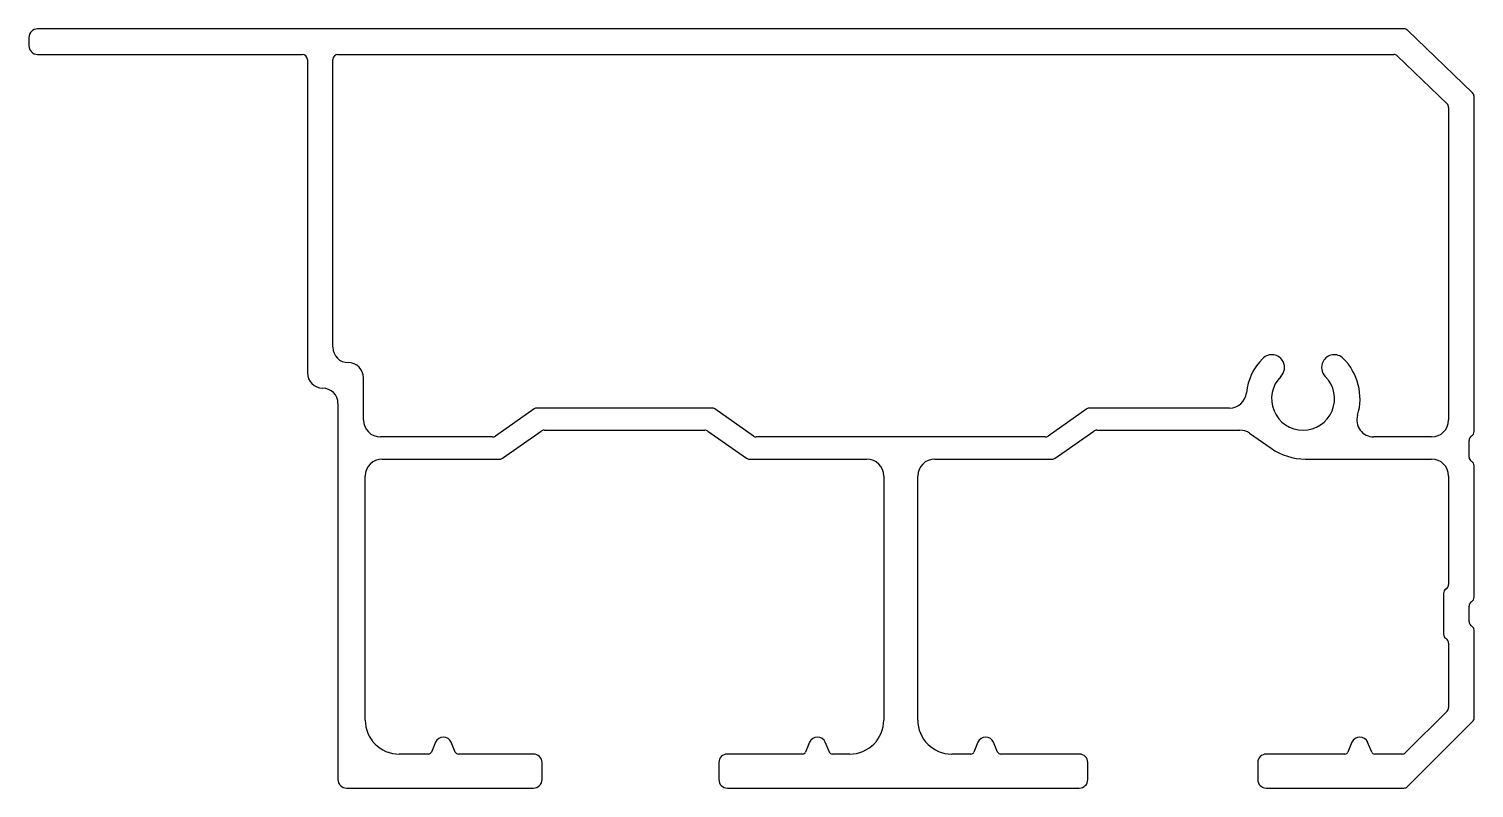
# Model space of a CAD drawing. Extents: x 313.7 to 398.7, y 517.9 to 562.6.
import ezdxf

# ---------------------------------------------------------------- set-up
doc = ezdxf.new("R2010")
doc.units = 0
doc.layers.add('PART', color=7, linetype='CONTINUOUS')

msp = doc.modelspace()

# ---------------------------------------------------------------- linework, layer by layer
at = {"layer": 'PART', "color": 7, "linetype": 'CONTINUOUS'}
for p, q in [((313.733, 562.06), (313.733, 561.56)), ((394.612, 562.56), (314.233, 562.56)), ((398.641, 558.797), (394.82, 562.476)), ((314.233, 561.06), (329.812, 561.06)), ((331.912, 561.06), (394.007, 561.06)), ((330.112, 560.76), (330.112, 542.332)), ((331.612, 543.832), (331.612, 560.76)), ((394.215, 560.976), (397.141, 558.159)), ((398.733, 538.88), (398.733, 558.581)), ((397.233, 557.943), (397.233, 539.56)), ((387.499, 543), (387.499, 543)), ((333.412, 539.56), (333.412, 542.032)), ((331.012, 541.432), (331.012, 541.432)), ((331.912, 540.532), (331.912, 518.409)), ((343.452, 540.206), (341.179, 538.614)), ((353.899, 540.26), (343.624, 540.26)), ((356.344, 538.614), (354.071, 540.206)), ((375.952, 540.206), (373.679, 538.614)), ((384.347, 540.26), (376.124, 540.26)), ((341.589, 537.314), (343.863, 538.906)), ((344.035, 538.96), (353.489, 538.96)), ((353.661, 538.906), (355.934, 537.314)), ((374.089, 537.314), (376.362, 538.906)), ((376.534, 538.96), (384.954, 538.96)), ((341.007, 538.56), (334.412, 538.56)), ((373.507, 538.56), (356.516, 538.56)), ((385.528, 538.779), (386.793, 537.893)), ((396.233, 538.56), (392.84, 538.56)), ((398.433, 537.38), (398.433, 538.36)), ((334.512, 537.26), (341.417, 537.26)), ((356.106, 537.26), (363.012, 537.26)), ((367.012, 537.26), (373.917, 537.26)), ((388.801, 537.26), (396.233, 537.26)), ((398.733, 529.129), (398.733, 536.86)), ((333.512, 521.909), (333.512, 536.26)), ((364.012, 536.26), (364.012, 521.909)), ((366.012, 521.909), (366.012, 536.26)), ((397.233, 536.26), (397.233, 529.879)), ((396.933, 529.359), (396.933, 526.959)), ((398.433, 527.709), (398.433, 528.609)), ((398.733, 522.033), (398.733, 527.19)), ((397.233, 526.44), (397.233, 522.655)), ((397.145, 522.443), (394.699, 519.997)), ((394.821, 517.997), (398.645, 521.821)), ((337.65, 520.602), (337.413, 520.032)), ((338.811, 520.032), (338.573, 520.602)), ((359.65, 520.602), (359.413, 520.032)), ((360.811, 520.032), (360.573, 520.602)), ((369.55, 520.602), (369.313, 520.032)), ((370.711, 520.032), (370.473, 520.602)), ((391.55, 520.602), (391.313, 520.032)), ((392.711, 520.032), (392.473, 520.602)), ((337.228, 519.909), (335.512, 519.909)), ((343.412, 519.909), (338.995, 519.909)), ((343.912, 518.409), (343.912, 519.409)), ((354.312, 519.409), (354.312, 518.409)), ((359.228, 519.909), (354.812, 519.909)), ((362.012, 519.909), (360.995, 519.909)), ((369.128, 519.909), (368.012, 519.909)), ((375.512, 519.909), (370.895, 519.909)), ((376.012, 518.409), (376.012, 519.409)), ((386.012, 519.409), (386.012, 518.409)), ((391.128, 519.909), (386.512, 519.909)), ((394.487, 519.909), (392.895, 519.909)), ((332.412, 517.909), (343.412, 517.909)), ((354.812, 517.909), (375.512, 517.909)), ((386.512, 517.909), (394.608, 517.909))]:
    msp.add_line(p, q, dxfattribs=at)
for centre, radius, start, end in [((314.233, 562.06), 0.5, 90, 180), ((394.612, 562.26), 0.3, 46.08726, 90), ((314.233, 561.56), 0.5, 180, 270), ((329.812, 560.76), 0.3, 0, 90), ((331.912, 560.76), 0.3, 90, 180), ((394.007, 560.76), 0.3, 46.08726, 90), ((398.433, 558.581), 0.3, 0, 46.08726), ((396.933, 557.943), 0.3, 0, 46.08726), ((332.512, 543.832), 0.9, 180, 270), ((388.674, 540.809), 3.35, 134.97042, 174.04969), ((386.836, 542.648), 0.75, 27.95899, 134.97042), ((390.511, 542.648), 0.75, 45.02958, 152.04101), ((388.674, 540.809), 3.35, 343.31296, 45.02958), ((331.012, 542.332), 0.9, 180, 270), ((332.512, 542.032), 0.9, 0, 90), ((386.836, 542.648), 0.75, 314.97042, 27.95899), ((390.511, 542.648), 0.75, 152.04101, 225.02958), ((388.674, 540.809), 1.85, 134.97042, 45.02958), ((331.012, 540.532), 0.9, 0, 90), ((384.347, 541.26), 1, 270, 354.04969), ((343.624, 539.96), 0.3, 90, 125), ((353.899, 539.96), 0.3, 55, 90), ((376.124, 539.96), 0.3, 90, 125), ((392.84, 539.56), 1, 163.31296, 270), ((334.412, 539.56), 1, 180, 270), ((344.035, 538.66), 0.3, 90, 125), ((353.489, 538.66), 0.3, 55, 90), ((376.534, 538.66), 0.3, 90, 125), ((384.954, 537.96), 1, 55, 90), ((396.233, 539.56), 1, 270, 0), ((341.007, 538.86), 0.3, 270, 305), ((356.516, 538.86), 0.3, 235, 270), ((373.507, 538.86), 0.3, 270, 305), ((398.733, 538.36), 0.3, 120, 180), ((398.433, 538.88), 0.3, 300, 0), ((334.512, 536.26), 1, 90, 180), ((341.417, 537.56), 0.3, 270, 305), ((356.106, 537.56), 0.3, 235, 270), ((363.012, 536.26), 1, 0, 90), ((367.012, 536.26), 1, 90, 180), ((373.917, 537.56), 0.3, 270, 305), ((388.801, 540.76), 3.5, 235, 270), ((396.233, 536.26), 1, 0, 90), ((398.733, 537.38), 0.3, 180, 240), ((398.433, 536.86), 0.3, 360, 60), ((397.233, 529.359), 0.3, 120, 180), ((396.933, 529.879), 0.3, 300, 0), ((398.733, 528.609), 0.3, 120, 180), ((398.433, 529.129), 0.3, 300, 360), ((398.733, 527.709), 0.3, 180, 240), ((398.433, 527.19), 0.3, 360, 60), ((397.233, 526.959), 0.3, 180, 240), ((396.933, 526.44), 0.3, 0, 60), ((335.512, 521.909), 2, 180, 270), ((362.012, 521.909), 2, 270, 0), ((368.012, 521.909), 2, 180, 270), ((396.933, 522.655), 0.3, 315, 0), ((398.433, 522.033), 0.3, 315, 360), ((338.112, 520.409), 0.5, 22.61986, 157.38014), ((360.112, 520.409), 0.5, 22.61986, 157.38014), ((370.012, 520.409), 0.5, 22.61986, 157.38014), ((392.012, 520.409), 0.5, 22.61986, 157.38014), ((337.228, 520.109), 0.2, 270, 337.38014), ((338.995, 520.109), 0.2, 202.61986, 270), ((343.412, 519.409), 0.5, 0, 90), ((354.812, 519.409), 0.5, 90, 180), ((359.228, 520.109), 0.2, 270, 337.38014), ((360.995, 520.109), 0.2, 202.61986, 270), ((369.128, 520.109), 0.2, 270, 337.38014), ((370.895, 520.109), 0.2, 202.61986, 270), ((375.512, 519.409), 0.5, 0, 90), ((386.512, 519.409), 0.5, 90, 180), ((391.128, 520.109), 0.2, 270, 337.38014), ((392.895, 520.109), 0.2, 202.61986, 270), ((394.487, 520.209), 0.3, 270, 315), ((332.412, 518.409), 0.5, 180, 270), ((343.412, 518.409), 0.5, 270, 0), ((354.812, 518.409), 0.5, 180, 270), ((375.512, 518.409), 0.5, 270, 0), ((386.512, 518.409), 0.5, 180, 270), ((394.608, 518.209), 0.3, 270, 315)]:
    msp.add_arc(centre, radius, start, end, dxfattribs=at)

doc.saveas('drawing.dxf')
